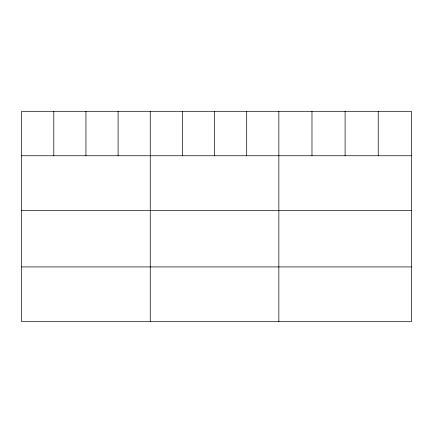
<?xml version="1.0" encoding="UTF-8"?>
<svg xmlns="http://www.w3.org/2000/svg" width="433" height="433" viewBox="0 0 433 433"><rect width="100%" height="100%" fill="white"/><g stroke="black" fill="none" stroke-linecap="round" stroke-linejoin="round"><path stroke-width="0.65" d="M411.35 155.75L411.35 321.692L21.65 321.692L21.65 111.308L411.35 111.308L411.35 155.75L21.65 155.75M21.65 210.514L411.35 210.514M21.65 266.928L411.35 266.928M378.225 111.308L378.225 155.75M345.101 111.308L345.101 155.75M311.976 111.308L311.976 155.75M278.852 111.308L278.852 321.692M246.702 111.308L246.702 155.75M214.552 111.308L214.552 155.75M182.401 111.308L182.401 155.75M150.251 111.308L150.251 321.692M118.101 111.308L118.101 155.75M85.951 111.308L85.951 155.75M53.8 111.308L53.8 155.75"/></g></svg>
